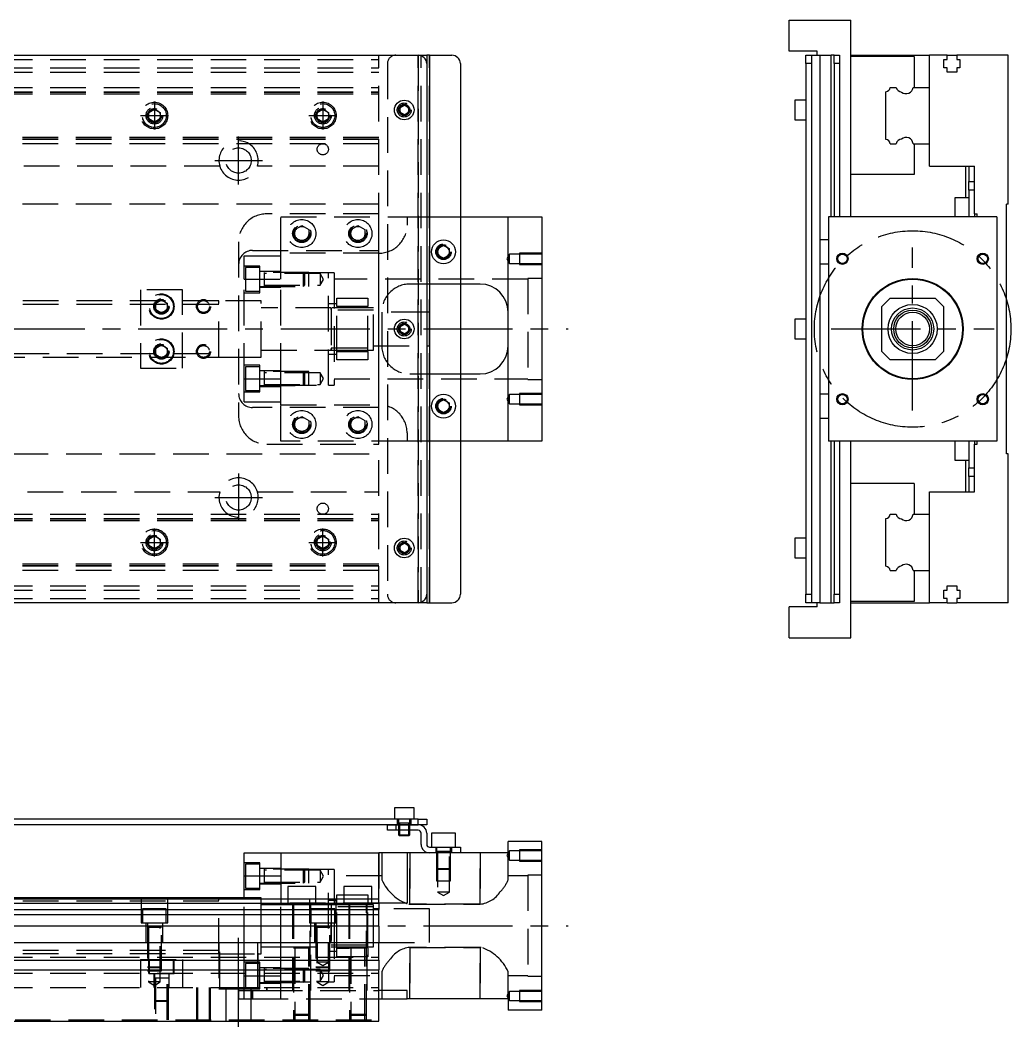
# Model space of a CAD drawing. Extents: x -15 to 702, y -281 to 112.
# Drawn here: x 349.2 to 702.1, y -248.6 to 110 of the extents above; entities that cross this region are included whole.
import ezdxf

# ---------------------------------------------------------------- set-up
doc = ezdxf.new("R2010")
doc.units = 0
doc.linetypes.add('CENTER', pattern=[50.8, 31.75, -6.35, 6.35, -6.35])
doc.linetypes.add('DASHED', pattern=[19.05, 12.7, -6.35])
doc.layers.get('0').update_dxf_attribs({"linetype": 'CONTINUOUS'})
doc.layers.add('CENTER', color=1, linetype='CENTER')

msp = doc.modelspace()

# ---------------------------------------------------------------- linework, layer by layer
at = {"color": 7, "linetype": 'CONTINUOUS'}
for p, q in [((623.1, 110), (645.1, 110)), ((623.1, 99), (623.1, 110)), ((645.1, 40), (645.1, 110)), ((3, 97.5), (491, 97.5)), ((491, 97.5), (494, 97.5)), ((494, 97.5), (494, 94.5)), ((495, 97.5), (494, 97.5)), ((495, 97.5), (495, -97.5)), ((495, 97.5), (503, 97.5)), ((633.1, 99), (623.1, 99)), ((629.1, 97.5), (631.1, 97.5)), ((629.1, 94.5), (629.1, 97.5)), ((631.1, 97.5), (634.1, 97.5)), ((631.1, 97.5), (631.1, 94.5)), ((633.1, 97.5), (633.1, 99)), ((634.1, 97.5), (634.1, 31.75)), ((634.1, 97.5), (638.1, 97.5)), ((638.1, 40), (638.1, 97.5)), ((639.1, 97.5), (638.1, 97.5)), ((639.1, 97.5), (641.1, 97.5)), ((639.1, 94.5), (639.1, 97.5)), ((641.1, 97.5), (641.1, 94.5)), ((645.1, 97.5), (673.1, 97.5)), ((667.6, 97), (645.1, 97)), ((667.6, 97), (667.6, 86)), ((673.1, 86), (673.1, 97.5)), ((679.4, 97.5), (673.1, 97.5)), ((679.4, 97.5), (682.8, 97.5)), ((679.4, 96), (679.4, 97.5)), ((682.8, 97.5), (682.8, 96)), ((701.1, 97.5), (682.8, 97.5)), ((701.1, 44.5), (701.1, 97.5)), ((494, 94.5), (494, -94.5)), ((506, 94.5), (506, -94.5)), ((631.1, 94.5), (629.1, 94.5)), ((629.1, 94.5), (629.1, -94.5)), ((631.1, 94.5), (631.1, -94.5)), ((641.1, 94.5), (639.1, 94.5)), ((639.1, 94.5), (639.1, 40)), ((641.1, 94.5), (641.1, 40)), ((678.25, 96), (679.4, 96)), ((678.25, 93), (678.25, 96)), ((682.8, 96), (683.95, 96)), ((683.95, 96), (683.95, 93)), ((679.4, 93), (678.25, 93)), ((679.4, 91.5), (679.4, 93)), ((682.8, 91.5), (679.4, 91.5)), ((682.8, 93), (682.8, 91.5)), ((683.95, 93), (682.8, 93)), ((657.6, 67.539608), (657.6, 84.460392)), ((659.139608, 86), (661.260392, 86)), ((667.281934, 86), (673.1, 86)), ((673.1, 66), (673.1, 86)), ((673.1, 66), (673.1, 86)), ((484.5, 78.866026), (486, 79.73205)), ((486, 79.73205), (487.5, 78.866026)), ((625.1, 81.5), (625.1, 78)), ((629.1, 81.5), (625.1, 81.5)), ((484.5, 77.133974), (484.5, 78.866026)), ((486, 76.26795), (484.5, 77.133974)), ((487.5, 77.133974), (486, 76.26795)), ((487.5, 78.866026), (487.5, 77.133974)), ((625.1, 78), (625.1, 74.5)), ((625.1, 74.5), (629.1, 74.5)), ((659.139608, 66), (661.260392, 66)), ((667.281934, 66), (673.1, 66)), ((667.6, 66), (667.6, 55)), ((673.1, 58), (673.1, 66)), ((673.1, 58), (689.1, 58)), ((686.1, 46.75), (686.1, 58)), ((687.1, 58), (687.1, 52.5)), ((689.1, 41), (689.1, 58)), ((667.6, 55), (645.1, 55)), ((687.1, 52.5), (689.1, 52.5)), ((687.1, 49.5), (687.1, 52.5)), ((682.1, 46.75), (682.1, 42.5)), ((687.1, 46.75), (682.1, 46.75)), ((689.1, 49.5), (687.1, 49.5)), ((687.1, 49.5), (687.1, 40)), ((701.1, 44.5), (700.6, 44.5)), ((700.6, -44.5), (700.6, 44.5)), ((506.005, 40), (523.005, 40)), ((523.005, -40), (523.005, 40)), ((523.005, 40), (535.005, 40)), ((535.005, 40), (535.005, -40)), ((637.1, 40), (637.1, -40)), ((697.1, 40), (637.1, 40)), ((682.1, 42.5), (682.1, 40)), ((689.1, 41), (690.1, 41)), ((689.1, 41), (689.1, 40)), ((690.1, 40), (690.1, 41)), ((697.1, 40), (697.1, -40)), ((498.005, 28.6547), (500.005, 29.809402)), ((500.005, 29.809402), (502.005, 28.6547)), ((634.1, 31.75), (634.1, 27.5)), ((637.1, 31.75), (634.1, 31.75)), ((498.005, 26.3453), (498.005, 28.6547)), ((500.005, 25.190598), (498.005, 26.3453)), ((502.005, 26.3453), (500.005, 25.190598)), ((502.005, 28.6547), (502.005, 26.3453)), ((634.1, 27.5), (634.1, 23.25)), ((634.1, 23.25), (634.1, -23.25)), ((634.1, 23.25), (637.1, 23.25)), ((513.005, 16), (506.005, 16)), ((659.1, 11), (656.1, 8)), ((659.1, 11), (675.1, 11)), ((678.1, 8), (675.1, 11)), ((656.1, -8), (656.1, 8)), ((678.1, 8), (678.1, -8)), ((484.505, 0.866026), (486.005, 1.73205)), ((484.505, -0.866026), (484.505, 0.866026)), ((486.005, 1.73205), (487.505, 0.866026)), ((487.505, 0.866026), (487.505, -0.866026)), ((625.1, 3.5), (625.1, 0)), ((629.1, 3.5), (625.1, 3.5)), ((486.005, -1.73205), (484.505, -0.866026)), ((487.505, -0.866026), (486.005, -1.73205)), ((625.1, 0), (625.1, -3.5)), ((625.1, -3.5), (629.1, -3.5)), ((656.1, -8), (659.1, -11)), ((675.1, -11), (678.1, -8)), ((675.1, -11), (659.1, -11)), ((506.005, -16), (513.005, -16)), ((634.1, -23.25), (634.1, -27.5)), ((637.1, -23.25), (634.1, -23.25)), ((498.005, -26.3453), (500.005, -25.190598)), ((498.005, -28.6547), (498.005, -26.3453)), ((500.005, -29.809402), (498.005, -28.6547)), ((500.005, -25.190598), (502.005, -26.3453)), ((502.005, -28.6547), (500.005, -29.809402)), ((502.005, -26.3453), (502.005, -28.6547)), ((634.1, -27.5), (634.1, -31.75)), ((634.1, -31.75), (634.1, -97.5)), ((634.1, -31.75), (637.1, -31.75)), ((523.005, -40), (506.005, -40)), ((535.005, -40), (523.005, -40)), ((697.1, -40), (637.1, -40)), ((638.1, -97.5), (638.1, -40)), ((639.1, -40), (639.1, -94.5)), ((641.1, -40), (641.1, -94.5)), ((645.1, -110), (645.1, -40)), ((682.1, -40), (682.1, -42.5)), ((682.1, -42.5), (682.1, -46.75)), ((687.1, -40), (687.1, -49.5)), ((688.7, -39.999994), (688.7, -40.000852)), ((689.1, -40), (689.1, -41)), ((689.1, -58), (689.1, -41)), ((689.1, -41), (690.1, -41)), ((690.1, -41), (690.1, -40)), ((701.1, -44.5), (700.6, -44.5)), ((701.1, -97.5), (701.1, -44.5)), ((682.1, -46.75), (687.1, -46.75)), ((686.1, -58), (686.1, -46.75)), ((687.1, -49.5), (689.1, -49.5)), ((687.1, -52.5), (687.1, -49.5)), ((689.1, -52.5), (687.1, -52.5)), ((687.1, -52.5), (687.1, -58)), ((667.6, -55), (645.1, -55)), ((667.6, -55), (667.6, -66)), ((673.1, -66), (673.1, -58)), ((673.1, -58), (689.1, -58)), ((657.6, -84.460392), (657.6, -67.539608)), ((659.139608, -66), (661.260392, -66)), ((667.281934, -66), (673.1, -66)), ((673.1, -86), (673.1, -66)), ((673.1, -86), (673.1, -66)), ((625.1, -74.5), (625.1, -78)), ((629.1, -74.5), (625.1, -74.5)), ((484.5, -77.133974), (486, -76.26795)), ((484.5, -78.866026), (484.5, -77.133974)), ((486, -79.73205), (484.5, -78.866026)), ((486, -76.26795), (487.5, -77.133974)), ((487.5, -78.866026), (486, -79.73205)), ((487.5, -77.133974), (487.5, -78.866026)), ((625.1, -78), (625.1, -81.5)), ((625.1, -81.5), (629.1, -81.5)), ((659.139608, -86), (661.260392, -86)), ((667.281934, -86), (673.1, -86)), ((667.6, -86), (667.6, -97)), ((673.1, -97.5), (673.1, -86)), ((678.25, -93), (679.4, -93)), ((678.25, -96), (678.25, -93)), ((679.4, -91.5), (682.8, -91.5)), ((679.4, -93), (679.4, -91.5)), ((682.8, -91.5), (682.8, -93)), ((682.8, -93), (683.95, -93)), ((683.95, -93), (683.95, -96)), ((494, -94.5), (494, -97.5)), ((629.1, -94.5), (631.1, -94.5)), ((629.1, -97.5), (629.1, -94.5)), ((631.1, -94.5), (631.1, -97.5)), ((639.1, -94.5), (641.1, -94.5)), ((639.1, -97.5), (639.1, -94.5)), ((641.1, -94.5), (641.1, -97.5)), ((679.4, -96), (678.25, -96)), ((679.4, -97.5), (679.4, -96)), ((682.8, -96), (682.8, -97.5)), ((683.95, -96), (682.8, -96)), ((491, -97.5), (3, -97.5)), ((494, -97.5), (491, -97.5)), ((494, -97.5), (495, -97.5)), ((495, -97.5), (503, -97.5)), ((623.1, -110), (623.1, -99)), ((633.1, -99), (623.1, -99)), ((631.1, -97.5), (629.1, -97.5)), ((634.1, -97.5), (631.1, -97.5)), ((633.1, -99), (633.1, -97.5)), ((634.1, -97.5), (638.1, -97.5)), ((638.1, -97.5), (639.1, -97.5)), ((641.1, -97.5), (639.1, -97.5)), ((667.6, -97), (645.1, -97)), ((645.1, -97.5), (673.1, -97.5)), ((679.4, -97.5), (673.1, -97.5)), ((679.4, -97.5), (682.8, -97.5)), ((701.1, -97.5), (682.8, -97.5)), ((623.1, -110), (645.1, -110)), ((489.505, -170.55), (482.505, -170.55)), ((482.505, -170.55), (482.505, -174.55)), ((489.505, -174.55), (489.505, -170.55)), ((491, -174.55), (322, -174.55)), ((491.005, -176.55), (491.005, -174.55)), ((491.005, -174.55), (494.005, -174.55)), ((494.005, -174.55), (494.005, -176.55)), ((483, -176.55), (322, -176.55)), ((480.005, -178.55), (480.005, -176.55)), ((483.005, -178.55), (480.005, -178.55)), ((483.005, -176.55), (483.005, -178.55)), ((483.005, -176.55), (491.005, -176.55)), ((491.005, -176.55), (483.005, -176.55)), ((491.005, -178.55), (483.005, -178.55)), ((484.005, -178.55), (484.005, -180.2)), ((484.355, -178.55), (484.355, -180.55)), ((487.655, -180.55), (487.655, -178.55)), ((488.005, -180.2), (488.005, -178.55)), ((494.005, -176.55), (491.005, -176.55)), ((484.005, -180.2), (488.005, -180.2)), ((484.005, -180.2), (484.355, -180.55)), ((487.655, -180.55), (484.355, -180.55)), ((487.655, -180.55), (488.005, -180.2)), ((492.005, -183.55), (492.005, -179.55)), ((494.005, -179.55), (494.005, -183.55)), ((504.255, -179.55), (495.755, -179.55)), ((495.755, -179.55), (495.755, -184.55)), ((504.255, -184.55), (504.255, -179.55)), ((535.005, -182.55), (523.005, -182.55)), ((523.005, -186.55), (523.005, -182.55)), ((535.005, -242.55), (535.005, -182.55)), ((495.005, -184.55), (503.005, -184.55)), ((503.005, -186.55), (503.005, -184.55)), ((503.005, -184.55), (506.005, -184.55)), ((506.005, -184.55), (506.005, -186.55)), ((429.005, -186.55), (442.005, -186.55)), ((429.005, -194.76658), (429.005, -186.55)), ((442.005, -186.55), (442.005, -203.05)), ((442.005, -186.55), (477.005, -186.55)), ((477.005, -203.05), (477.005, -186.55)), ((487.005, -186.55), (477.005, -186.55)), ((495.005, -186.55), (487.005, -186.55)), ((487.005, -186.55), (487.005, -204.55)), ((503.005, -186.55), (495.005, -186.55)), ((506.005, -186.55), (503.005, -186.55)), ((523.005, -186.55), (506.005, -186.55)), ((429.005, -194.76658), (442.005, -194.76658)), ((429.005, -203.05), (429.005, -194.76658)), ((454.505, -198.55), (444.505, -198.55)), ((444.505, -198.55), (444.505, -203.05)), ((454.505, -203.05), (454.505, -198.55)), ((474.505, -198.55), (464.505, -198.55)), ((464.505, -198.55), (464.505, -203.05)), ((474.505, -203.05), (474.505, -198.55)), ((420, -202.55), (321.5, -202.55)), ((477, -203.05), (321.5, -203.05)), ((420.005, -202.55), (420, -202.55)), ((420.005, -202.55), (420.005, -203.05)), ((429.005, -202.55), (420.005, -202.55)), ((420.01, -202.55), (420.005, -202.55)), ((477.005, -204.589608), (477.005, -203.05)), ((477, -204.589608), (321.5, -204.589608)), ((321.5, -206.710392), (477, -206.710392)), ((487.005, -204.55), (477.005, -204.55)), ((477.005, -204.589608), (477.005, -206.710392)), ((477.005, -208.620532), (477.005, -206.710392)), ((477, -208.620532), (321.5, -208.620532)), ((477.005, -212.731934), (477.005, -208.620532)), ((477, -212.731934), (321.5, -212.731934)), ((477.005, -212.731934), (477.005, -218.55)), ((17, -218.55), (477, -218.55)), ((477.005, -224.85), (477.005, -218.55)), ((17, -224.85), (477, -224.85)), ((477.005, -224.85), (477.005, -228.25)), ((17, -228.25), (477, -228.25)), ((477.005, -246.55), (477.005, -228.25)), ((487.005, -235.55), (477.005, -235.55)), ((487.005, -238.55), (487.005, -235.55)), ((477.005, -238.55), (487.005, -238.55)), ((523.005, -238.55), (487.005, -238.55)), ((523.005, -238.55), (523.005, -242.55)), ((535.005, -242.55), (523.005, -242.55)), ((17, -246.55), (477, -246.55))]:
    msp.add_line(p, q, dxfattribs=at)
at = {"color": 3, "linetype": 'DASHED'}
for p, q in [((477, -97.5), (477, 97.5)), ((491, -97.5), (491, 97.5)), ((491, 97.5), (491, -97.5)), ((492, -97.5), (492, 97.5)), ((495, -97.5), (495, 97.5)), ((17, 96), (477, 96)), ((480, 94.5), (480, -94.5)), ((17, 93), (477, 93)), ((17, 91.5), (477, 91.5)), ((17, 86), (477, 86)), ((17, 84.460392), (477, 84.460392)), ((17, 84.403994), (477, 84.403994)), ((17, 83.8), (477, 83.8)), ((394.5, 76), (394.534018, 76.411016)), ((395, 77.1547), (397, 78.309402)), ((395, 74.8453), (395, 77.1547)), ((397, 78.309402), (399, 77.1547)), ((399, 77.1547), (399, 74.8453)), ((455, 77.1547), (457, 78.309402)), ((455, 74.8453), (455, 77.1547)), ((457, 78.309402), (459, 77.1547)), ((459, 77.1547), (459, 74.8453)), ((459.483582, 76.286038), (459.5, 76)), ((487.973226, 78.326156), (488, 78)), ((397, 73.690598), (395, 74.8453)), ((399, 74.8453), (397, 73.690598)), ((457, 73.690598), (455, 74.8453)), ((459, 74.8453), (457, 73.690598)), ((477, 68.2), (17, 68.2)), ((477, 67.596006), (17, 67.596006)), ((477, 67.539608), (17, 67.539608)), ((477, 66), (17, 66)), ((420.291796, 58), (313.708204, 58)), ((477, 58), (433.708204, 58)), ((477, 44.5), (22.640312, 44.5)), ((477.005, 41), (437.005, 41)), ((442.005, 27), (442.005, 40)), ((442.005, 40), (487.005, 40)), ((477.005, 28), (477.005, 41)), ((487.005, 40), (487.005, 37)), ((487.005, 40), (494.005, 40)), ((494.005, 40), (506.005, 40)), ((447.005, 35.443376), (449.505, 36.886752)), ((449.505, 36.886752), (452.005, 35.443376)), ((467.005, 35.443376), (469.505, 36.886752)), ((469.505, 36.886752), (472.005, 35.443376)), ((447.005, 32.556624), (447.005, 35.443376)), ((449.505, 31.113248), (447.005, 32.556624)), ((452.005, 32.556624), (449.505, 31.113248)), ((452.005, 35.443376), (452.005, 32.556624)), ((452.482798, 34.364306), (452.505, 34)), ((467.005, 32.556624), (467.005, 35.443376)), ((469.505, 31.113248), (467.005, 32.556624)), ((472.005, 32.556624), (469.505, 31.113248)), ((472.005, 35.443376), (472.005, 32.556624)), ((472.482798, 34.364306), (472.505, 34)), ((427.005, 31), (427.005, -31)), ((429.005, 26), (442.005, 26)), ((429.005, 17.78342), (429.005, 26)), ((432.005, 28), (477.005, 28)), ((442.005, 17.78342), (442.005, 27)), ((477.005, 27), (442.005, 27)), ((442.005, 17.78342), (442.005, 26)), ((477.005, -28), (477.005, 28)), ((497.505, 27.5), (497.53189, 27.865682)), ((523.505, 26.65), (522.552372, 25)), ((523.505, 23.35), (523.505, 26.65)), ((527.005, 26.65), (523.505, 26.65)), ((527.005, 26.999994), (527.005, 23.000006)), ((535.005, 26.999994), (527.005, 26.999994)), ((535.005, 26.65), (527.005, 26.65)), ((434.505, 22.42767), (429.005, 22.42767)), ((429.505, 21.92767), (429.505, 13.42767)), ((434.505, 21.92767), (429.505, 21.92767)), ((434.505, 12.92767), (434.505, 22.42767)), ((522.552372, 25), (523.505, 23.35)), ((523.505, 23.35), (527.005, 23.35)), ((527.005, 23.35), (535.005, 23.35)), ((527.005, 23.000006), (535.005, 23.000006)), ((442.005, 20.42767), (434.505, 20.42767)), ((452.005, 20.177664), (434.505, 20.177664)), ((436.105, 20.177674), (436.105, 15.177664)), ((456.005, 19.77767), (436.105, 19.77767)), ((459.005, 20), (442.005, 20)), ((459.005, 20), (442.005, 20)), ((450.105, 15.17767), (450.105, 20.17767)), ((450.505, 19.77767), (450.105, 20.17767)), ((450.505, 19.77767), (450.505, 15.57767)), ((452.005, 15.177674), (452.005, 20.177664)), ((456.005, 19.77767), (456.005, 15.57767)), ((457.217436, 17.67767), (456.005, 19.77767)), ((459.005, -20), (459.005, 20)), ((461.005, 20), (459.005, 20)), ((461.005, 20), (461.005, -20)), ((530.005, 18), (530.005, -18)), ((535.005, 18), (530.005, 18)), ((429.005, -17.78342), (429.005, 17.78342)), ((429.005, 17.78342), (442.005, 17.78342)), ((434.505, 15.177674), (452.005, 15.177674)), ((434.505, 14.92767), (442.005, 14.92767)), ((436.105, 15.57767), (456.005, 15.57767)), ((442.005, -17.78342), (442.005, 17.78342)), ((442.005, -17.78342), (442.005, 17.78342)), ((450.105, 15.17767), (450.505, 15.57767)), ((456.005, 15.57767), (457.217436, 17.67767)), ((530.005, 17.75), (461.005, 17.75)), ((494.005, 16), (488.005, 16)), ((506.005, 16), (494.005, 16)), ((392, 14), (392, -14)), ((407, 14), (392, 14)), ((407, -14), (407, 14)), ((429.005, 12.92767), (434.505, 12.92767)), ((429.505, 13.42767), (434.505, 13.42767)), ((462.005, 11), (473.005, 11)), ((462.005, 8), (462.005, 11)), ((473.005, 11), (473.005, 8)), ((420, 8.75), (42, 8.75)), ((420.005, 10), (262, 10)), ((397.5, 9.1547), (399.5, 10.309402)), ((397.5, 6.8453), (397.5, 9.1547)), ((399.5, 10.309402), (401.5, 9.1547)), ((401.5, 9.1547), (401.5, 6.8453)), ((401.983582, 8.286038), (402, 8)), ((420.005, -10), (420.005, 10)), ((435.005, 10), (420.005, 10)), ((435.005, 10), (429.005, 10)), ((435.005, -10), (435.005, 10)), ((435.005, -10), (435.005, 10)), ((460.01, 7.5), (435.005, 7.5)), ((460, 7.5), (435.005, 7.5)), ((462.005, 9), (459.005, 9)), ((473.005, 7.5), (460, 7.5)), ((460.01, 7.5), (460, 7.5)), ((460.005, 6.950984), (460.005, 7.5)), ((460.005, 7.5), (460.005, 6.951128)), ((473.005, 7.5), (460.01, 7.5)), ((473.005, 8), (462.005, 8)), ((462.005, -8), (462.005, 8)), ((473.005, -8), (473.005, 8)), ((475.005, 7.5), (473.005, 7.5)), ((475.005, -7.5), (475.005, 7.5)), ((399.5, 5.690598), (397.5, 6.8453)), ((401.5, 6.8453), (399.5, 5.690598)), ((460.005, 6.951128), (460.005, -6.950984)), ((475.005, 6.75), (460.005, 6.75)), ((494.005, 6), (475.005, 6)), ((478.005, 6), (478.005, -6)), ((495.005, 6), (494.005, 6)), ((495.005, -6), (495.005, 6)), ((487.978226, 0.326156), (488.005, 0)), ((397.5, -6.8453), (399.5, -5.690598)), ((397.5, -9.1547), (397.5, -6.8453)), ((399.5, -5.690598), (401.5, -6.8453)), ((401.5, -6.8453), (401.5, -9.1547)), ((460.005, -6.75), (475.005, -6.75)), ((460.005, -7.499332), (460.005, -6.950962)), ((460.005, -6.950984), (460.005, -7.5)), ((475.005, -6), (494.005, -6)), ((494.005, -6), (495.005, -6)), ((42, -8.75), (420, -8.75)), ((262, -10), (420.005, -10)), ((399.5, -10.309402), (397.5, -9.1547)), ((401.5, -9.1547), (399.5, -10.309402)), ((401.983582, -7.713962), (402, -8)), ((420.005, -10), (435.005, -10)), ((429.005, -10), (435.005, -10)), ((435.005, -7.5), (460.01, -7.5)), ((435.005, -7.5), (460, -7.5)), ((459.005, -9), (462.005, -9)), ((460, -7.5), (473.005, -7.5)), ((460, -7.5), (460.01, -7.5)), ((460.005, -7.5), (460.005, -7.499332)), ((460.01, -7.5), (473.005, -7.5)), ((462.005, -8), (473.005, -8)), ((462.005, -11), (462.005, -8)), ((473.005, -7.5), (475.005, -7.5)), ((473.005, -8), (473.005, -11)), ((392, -14), (407, -14)), ((434.505, -12.92767), (429.005, -12.92767)), ((429.505, -13.42767), (429.505, -21.92767)), ((434.505, -13.42767), (429.505, -13.42767)), ((434.505, -22.42767), (434.505, -12.92767)), ((473.005, -11), (462.005, -11)), ((429.005, -17.78342), (442.005, -17.78342)), ((429.005, -26), (429.005, -17.78342)), ((442.005, -14.92767), (434.505, -14.92767)), ((452.005, -15.177674), (434.505, -15.177674)), ((436.105, -15.177664), (436.105, -20.177674)), ((456.005, -15.57767), (436.105, -15.57767)), ((442.005, -26), (442.005, -17.78342)), ((442.005, -27), (442.005, -17.78342)), ((450.105, -20.17767), (450.105, -15.17767)), ((450.505, -15.57767), (450.105, -15.17767)), ((450.505, -15.57767), (450.505, -19.77767)), ((452.005, -20.177664), (452.005, -15.177674)), ((456.005, -15.57767), (456.005, -19.77767)), ((457.217436, -17.67767), (456.005, -15.57767)), ((456.005, -19.77767), (457.217436, -17.67767)), ((461.005, -17.75), (530.005, -17.75)), ((488.005, -16), (494.005, -16)), ((494.005, -16), (506.005, -16)), ((434.505, -20.177664), (452.005, -20.177664)), ((434.505, -20.42767), (442.005, -20.42767)), ((436.105, -19.77767), (456.005, -19.77767)), ((442.005, -20), (459.005, -20)), ((442.005, -20), (459.005, -20)), ((450.105, -20.17767), (450.505, -19.77767)), ((459.005, -20), (461.005, -20)), ((530.005, -18), (535.005, -18)), ((429.005, -22.42767), (434.505, -22.42767)), ((429.505, -21.92767), (434.505, -21.92767)), ((523.505, -23.35), (522.552372, -25)), ((522.552372, -25), (523.505, -26.65)), ((523.505, -26.65), (523.505, -23.35)), ((527.005, -23.35), (523.505, -23.35)), ((527.005, -23.000006), (527.005, -26.999994)), ((535.005, -23.000006), (527.005, -23.000006)), ((535.005, -23.35), (527.005, -23.35)), ((429.005, -26), (442.005, -26)), ((477.005, -28), (432.005, -28)), ((442.005, -27), (477.005, -27)), ((442.005, -40), (442.005, -27)), ((477.005, -41), (477.005, -28)), ((497.505, -27.5), (497.53189, -27.134318)), ((523.505, -26.65), (527.005, -26.65)), ((527.005, -26.65), (535.005, -26.65)), ((527.005, -26.999994), (535.005, -26.999994)), ((447.005, -32.556624), (449.505, -31.113248)), ((449.505, -31.113248), (452.005, -32.556624)), ((467.005, -32.556624), (469.505, -31.113248)), ((469.505, -31.113248), (472.005, -32.556624)), ((446.505, -34), (446.525026, -33.653944)), ((447.005, -35.443376), (447.005, -32.556624)), ((449.505, -36.886752), (447.005, -35.443376)), ((452.005, -35.443376), (449.505, -36.886752)), ((452.005, -32.556624), (452.005, -35.443376)), ((466.505, -34), (466.525026, -33.653944)), ((467.005, -35.443376), (467.005, -32.556624)), ((469.505, -36.886752), (467.005, -35.443376)), ((472.005, -35.443376), (469.505, -36.886752)), ((472.005, -32.556624), (472.005, -35.443376)), ((487.005, -37), (487.005, -40)), ((437.005, -41), (477.005, -41)), ((487.005, -40), (442.005, -40)), ((494.005, -40), (487.005, -40)), ((506.005, -40), (494.005, -40)), ((22.640312, -44.5), (477, -44.5)), ((313.708204, -58), (420.291796, -58)), ((433.708204, -58), (477, -58)), ((17, -66), (477, -66)), ((17, -67.539608), (477, -67.539608)), ((17, -67.596006), (477, -67.596006)), ((17, -68.2), (477, -68.2)), ((395, -74.8453), (397, -73.690598)), ((395, -77.1547), (395, -74.8453)), ((397, -73.690598), (399, -74.8453)), ((399, -74.8453), (399, -77.1547)), ((455, -74.8453), (457, -73.690598)), ((455, -77.1547), (455, -74.8453)), ((457, -73.690598), (459, -74.8453)), ((459, -74.8453), (459, -77.1547)), ((394.5, -76), (394.534018, -75.588984)), ((397, -78.309402), (395, -77.1547)), ((399, -77.1547), (397, -78.309402)), ((457, -78.309402), (455, -77.1547)), ((459, -77.1547), (457, -78.309402)), ((459.483582, -75.713962), (459.5, -76)), ((487.973226, -77.673844), (488, -78)), ((477, -83.8), (17, -83.8)), ((477, -84.403994), (17, -84.403994)), ((477, -84.460392), (17, -84.460392)), ((477, -86), (17, -86)), ((477, -86), (477, -84.460392)), ((17, -91.5), (477, -91.5)), ((17, -93), (477, -93)), ((17, -96), (477, -96)), ((483.505, -174.55), (483.505, -176.55)), ((484.005, -174.55), (484.005, -178.55)), ((488.005, -178.55), (488.005, -174.55)), ((488.505, -176.55), (488.505, -174.55)), ((480.005, -176.55), (483.005, -176.55)), ((488.005006, -175.95), (484.004994, -175.95)), ((484.005006, -176.55), (484.005006, -178.55)), ((484.355, -175.95), (484.355, -178.55)), ((487.655, -178.55), (487.655, -175.95)), ((488.004994, -178.55), (488.004994, -176.55)), ((497.255, -184.55), (497.255, -186.55)), ((502.505006, -186.15), (497.504994, -186.15)), ((497.505006, -184.55), (497.505006, -196.55)), ((497.905, -186.15), (497.905, -200.55)), ((502.105, -200.55), (502.105, -186.15)), ((502.504994, -196.55), (502.504994, -184.55)), ((502.755, -186.55), (502.755, -184.55)), ((523.505, -185.9), (522.552372, -187.55)), ((523.505, -189.2), (523.505, -185.9)), ((527.005, -185.9), (523.505, -185.9)), ((527.005, -185.550006), (527.005, -189.549994)), ((535.005, -185.550006), (527.005, -185.550006)), ((535.005, -185.9), (527.005, -185.9)), ((477.005, -186.55), (477.005, -203.05)), ((478.005, -186.55), (478.005, -195.844836)), ((488.005, -204.864786), (488.005, -186.55)), ((488.005, -186.55), (488.005, -204.864786)), ((513.005, -186.55), (513.005, -204.864786)), ((513.005, -204.864786), (513.005, -186.55)), ((522.552372, -187.55), (523.505, -189.2)), ((523.005, -195.844836), (523.005, -186.55)), ((523.505, -189.2), (527.005, -189.2)), ((527.005, -189.2), (535.005, -189.2)), ((527.005, -189.549994), (535.005, -189.549994)), ((434.505, -190.12233), (429.005, -190.12233)), ((429.505, -190.62233), (429.505, -194.87233)), ((434.505, -190.62233), (429.505, -190.62233)), ((434.505, -199.62233), (434.505, -190.12233)), ((442.005, -192.12233), (434.505, -192.12233)), ((452.005, -192.372336), (434.505, -192.372336)), ((436.105, -192.372326), (436.105, -197.372336)), ((456.005, -192.77233), (436.105, -192.77233)), ((459.005, -192.55), (442.005, -192.55)), ((450.105, -194.87233), (450.105, -192.37233)), ((450.505, -192.77233), (450.105, -192.37233)), ((450.505, -192.77233), (450.505, -194.87233)), ((452.005, -197.372326), (452.005, -192.372336)), ((456.005, -192.77233), (456.005, -194.87233)), ((457.217436, -194.87233), (456.005, -192.77233)), ((459.105, -232.55), (459.005, -192.55)), ((461.005, -192.55), (459.005, -192.55)), ((461.005, -192.55), (461.005, -232.55)), ((497.505, -192.15), (502.505, -192.15)), ((497.505, -192.15), (497.905, -192.55)), ((502.105, -192.55), (497.905, -192.55)), ((502.105, -192.55), (502.505, -192.15)), ((429.505, -194.87233), (429.505, -199.12233)), ((436.105, -196.97233), (456.005, -196.97233)), ((450.105, -197.37233), (450.105, -194.87233)), ((450.105, -197.37233), (450.505, -196.97233)), ((450.505, -194.87233), (450.505, -196.97233)), ((456.005, -194.87233), (456.005, -196.97233)), ((456.005, -196.97233), (457.217436, -194.87233)), ((478.005, -194.8), (461.005, -194.8)), ((478.005, -195.844836), (478.04124, -196.174956)), ((497.505006, -196.55), (502.504994, -196.55)), ((522.885924, -196.480348), (522.97686, -196.133354)), ((522.97686, -196.133354), (523.005, -195.844836)), ((530.005, -194.8), (523.005, -194.8)), ((530.005, -194.55), (530.005, -230.55)), ((535.005, -194.55), (530.005, -194.55)), ((429.005, -199.62233), (434.505, -199.62233)), ((429.505, -199.12233), (434.505, -199.12233)), ((434.505, -197.372326), (452.005, -197.372326)), ((434.505, -197.62233), (442.005, -197.62233)), ((502.105, -200.55), (497.905, -200.55)), ((497.905, -200.55), (500.005, -201.762436)), ((500.005, -201.762436), (502.105, -200.55)), ((420, -203.8), (42, -203.8)), ((392.25, -203.05), (392.25, -211.55)), ((401.75, -211.55), (401.75, -203.05)), ((420.005, -202.550502), (420.005, -202.55)), ((420.005, -222.55), (420.005, -203.047168)), ((435.005, -202.55), (429.005, -202.55)), ((429.005, -218.55), (429.005, -203.05)), ((435.005, -203.05), (435.005, -202.55)), ((435.005, -212.55), (435.005, -203.05)), ((442.005, -203.05), (442.005, -204.55)), ((444.505, -203.05), (444.505, -204.55)), ((452.25, -203.05), (452.25, -211.55)), ((454.505, -204.55), (454.505, -203.05)), ((462.005, -203.55), (459.005, -203.55)), ((461.75, -211.55), (461.75, -203.05)), ((462.005, -201.55), (473.005, -201.55)), ((462.005, -203.05), (462.005, -201.55)), ((462.005, -204.55), (462.005, -203.05)), ((464.505, -203.05), (464.505, -204.55)), ((473.005, -201.55), (473.005, -203.05)), ((473.005, -203.05), (473.005, -204.55)), ((474.505, -204.55), (474.505, -203.05)), ((401.25, -206.55), (392.75, -206.55)), ((392.75, -206.55), (392.75, -211.55)), ((401.25, -211.55), (401.25, -206.55)), ((442.005, -205.05), (435.005, -205.05)), ((442.005, -218.55), (442.005, -204.55)), ((477.005, -204.55), (442.005, -204.55)), ((446.505, -205.05), (442.005, -205.05)), ((446.255, -204.55), (446.255, -235.55)), ((446.504923, -204.55), (446.505006, -246.05)), ((452.505, -205.05), (446.505, -205.05)), ((452.504994, -246.05), (452.505077, -204.55)), ((459.005, -205.05), (452.505, -205.05)), ((461.25, -206.55), (452.75, -206.55)), ((452.75, -206.55), (452.75, -211.55)), ((452.755, -206.55), (452.755, -204.55)), ((460.005, -205.05), (459.005, -205.05)), ((460.005, -205.05), (460, -220.05)), ((475.005, -205.8), (460.00475, -205.8)), ((462.005, -205.05), (460.005, -205.05)), ((461.25, -211.55), (461.25, -206.55)), ((462.005, -220.55), (462.005, -204.55)), ((466.505, -205.05), (462.005, -205.05)), ((466.255, -204.55), (466.255, -235.55)), ((466.504923, -204.55), (466.505006, -246.05)), ((472.505, -205.05), (466.505, -205.05)), ((472.504994, -246.05), (472.505077, -204.55)), ((473.005, -205.05), (472.505, -205.05)), ((472.755, -235.55), (472.755, -204.55)), ((473.005, -220.55), (473.005, -204.55)), ((475.005, -205.05), (473.005, -205.05)), ((475.005, -212.55), (475.005, -205.05)), ((477.005, -206.55), (475.005, -206.55)), ((495.005, -206.55), (477.005, -206.55)), ((487.621488, -204.849422), (488.005, -204.864786)), ((513.005, -204.864786), (488.005, -204.864786)), ((488.005, -204.864786), (513.005, -204.864786)), ((495.005, -212.55), (495.005, -206.55)), ((392.25, -211.55), (401.75, -211.55)), ((394, -211.55), (394, -218.55)), ((399.500006, -213.15), (394.499994, -213.15)), ((394.500006, -211.55), (394.500006, -228.55)), ((394.9, -213.15), (394.9, -232.55)), ((399.1, -232.55), (399.1, -213.15)), ((399.499994, -228.55), (399.499994, -211.55)), ((400, -218.55), (400, -211.55)), ((420.005, -212.750066), (420.005, -212.349938)), ((435.005, -218.55), (435.005, -212.55)), ((452.25, -211.55), (461.75, -211.55)), ((452.755, -235.55), (452.755, -211.55)), ((454, -211.55), (454, -218.55)), ((459.500006, -213.15), (454.499994, -213.15)), ((454.500006, -211.55), (454.500006, -228.55)), ((454.9, -213.15), (454.9, -232.55)), ((459.1, -232.55), (459.1, -213.15)), ((459.499994, -228.55), (459.499994, -211.55)), ((460, -218.55), (460, -211.55)), ((475.005, -220.05), (475.005, -212.55)), ((495.005, -218.55), (495.005, -212.55)), ((420, -218.55), (420, -235.05)), ((420.291796, -234.55), (420.291796, -218.55)), ((429.005, -224.85), (429.005, -218.55)), ((433.708204, -218.55), (433.708204, -234.55)), ((433.713204, -218.55), (433.713204, -224.85)), ((434, -235.05), (434, -218.55)), ((434.005, -235.05), (434.005, -218.55)), ((435.005, -222.55), (435.005, -218.55)), ((442.005, -224.85), (442.005, -218.55)), ((455.005, -218.55), (455.005, -225.55)), ((459.005, -225.55), (459.005, -218.55)), ((477.005, -218.55), (495.005, -218.55)), ((420, -221.3), (42, -221.3)), ((435.005, -220.05), (442.005, -220.05)), ((442.005, -220.05), (460.01, -220.05)), ((452.505006, -220.55), (446.504994, -220.55)), ((447.005, -220.55), (447.005, -246.05)), ((452.005, -246.05), (452.005, -220.55)), ((459.005, -221.55), (462.005, -221.55)), ((460, -220.05), (473.005, -220.05)), ((460.005, -219.3), (475.005, -219.3)), ((460.01, -220.05), (473.005, -220.05)), ((462.005, -220.55), (466.40499, -220.55)), ((462.005, -223.55), (462.005, -220.55)), ((472.505006, -220.55), (466.504994, -220.55)), ((467.005, -220.55), (467.005, -246.05)), ((472.005, -246.05), (472.005, -220.55)), ((473.005, -220.05), (475.005, -220.05)), ((473.005, -220.55), (473.005, -223.55)), ((488.005, -220.235214), (513.005, -220.235214)), ((513.005, -220.235214), (488.005, -220.235214)), ((488.005, -238.55), (488.005, -220.235214)), ((488.005, -220.235214), (488.005, -238.55)), ((513.005, -220.235214), (513.005, -238.55)), ((513.005, -238.55), (513.005, -220.235214)), ((513.388512, -220.250578), (513.005, -220.235214)), ((17, -223.7), (477, -223.7)), ((420, -222.55), (42, -222.55)), ((392, -224.55), (392, -234.55)), ((392, -224.55), (407, -224.55)), ((395, -229.55), (395, -224.55)), ((395.25, -229.55), (395.25, -224.55)), ((403.75, -229.55), (403.75, -224.55)), ((404, -229.55), (404, -224.55)), ((407, -224.55), (407, -234.55)), ((420, -222.55), (420.005, -222.55)), ((420.005, -222.55), (420.296796, -222.55)), ((420.005, -222.55), (433.713204, -222.55)), ((420.005, -222.55), (420.01, -222.55)), ((429.005, -228.25), (429.005, -224.85)), ((434.505, -225.47767), (429.005, -225.47767)), ((433.713204, -222.55), (435.005, -222.55)), ((433.713204, -224.85), (433.713204, -228.25)), ((434.505, -234.97767), (434.505, -225.47767)), ((442.005, -228.25), (442.005, -224.85)), ((459.005, -225.55), (455.005, -225.55)), ((455.005, -225.55), (457.005, -226.7047)), ((457.005, -226.7047), (459.005, -225.55)), ((473.005, -223.55), (462.005, -223.55)), ((17, -229.4), (477, -229.4)), ((394.5, -227.15), (399.5, -227.15)), ((394.5, -227.15), (394.9, -227.55)), ((394.500006, -228.55), (399.499994, -228.55)), ((399.1, -227.55), (394.9, -227.55)), ((399.1, -227.55), (399.5, -227.15)), ((429.005, -230.33342), (429.005, -228.25)), ((429.505, -225.97767), (429.505, -228.25)), ((433.713204, -225.97767), (429.505, -225.97767)), ((429.505, -228.25), (429.505, -230.22767)), ((434.505, -225.97767), (433.713204, -225.97767)), ((433.713204, -228.25), (433.713204, -234.55)), ((442.005, -227.47767), (434.505, -227.47767)), ((452.005, -227.727674), (434.505, -227.727674)), ((436.105, -227.727664), (436.105, -232.727674)), ((456.005, -228.12767), (436.105, -228.12767)), ((442.005, -235.55), (442.005, -228.25)), ((450.105, -228.25), (450.105, -227.72767)), ((450.505, -228.12767), (450.105, -227.72767)), ((450.105, -230.22767), (450.105, -228.25)), ((450.505, -228.12767), (450.505, -228.25)), ((450.505, -228.25), (450.505, -230.22767)), ((454.5, -227.15), (459.5, -227.15)), ((454.5, -227.15), (454.9, -227.55)), ((454.500006, -228.55), (459.499994, -228.55)), ((459.1, -227.55), (454.9, -227.55)), ((456.005, -228.12767), (456.005, -230.22767)), ((457.217436, -230.22767), (456.005, -228.12767)), ((459.1, -227.55), (459.5, -227.15)), ((478.03314, -228.966646), (478.005, -229.255164)), ((478.005, -229.255164), (478.005, -238.55)), ((478.124076, -228.619652), (478.03314, -228.966646)), ((523.005, -229.255164), (522.96876, -228.925044)), ((523.005, -238.55), (523.005, -229.255164)), ((399.1, -232.55), (394.9, -232.55)), ((394.9, -232.55), (397, -233.762436)), ((395, -229.55), (404, -229.55)), ((396.75, -229.55), (396.75, -234.55)), ((402.000006, -231.15), (396.999994, -231.15)), ((402.000006, -231.15), (396.999994, -231.15)), ((396.999996, -229.55), (397.000006, -246.05)), ((397, -233.762436), (399.1, -232.55)), ((397.4, -231.15), (397.4, -246.05)), ((401.6, -246.05), (401.6, -231.15)), ((401.999994, -246.05), (402.000004, -229.55)), ((402.25, -234.55), (402.25, -229.55)), ((429.005, -230.33342), (433.713204, -230.33342)), ((429.005, -234.55), (429.005, -230.33342)), ((429.505, -230.22767), (429.505, -234.47767)), ((433.713204, -230.33342), (442.005, -230.33342)), ((434.505, -232.727664), (452.005, -232.727664)), ((434.505, -232.97767), (442.005, -232.97767)), ((436.105, -232.32767), (456.005, -232.32767)), ((442.005, -232.55), (446.505, -232.55)), ((447.005, -232.55), (450.28267, -232.55)), ((450.105, -232.72767), (450.105, -230.22767)), ((450.105, -232.72767), (450.505, -232.32767)), ((450.28267, -232.55), (452.005, -232.55)), ((450.505, -230.22767), (450.505, -232.32767)), ((452.005, -232.55), (452.505, -232.55)), ((459.1, -232.55), (454.9, -232.55)), ((454.9, -232.55), (457, -233.762436)), ((456.005, -230.22767), (456.005, -232.32767)), ((456.005, -232.32767), (457.217436, -230.22767)), ((457, -233.762436), (459.1, -232.55)), ((459.105, -232.55), (461.005, -232.55)), ((461.005, -230.3), (478.005, -230.3)), ((523.005, -230.3), (530.005, -230.3)), ((530.005, -230.55), (535.005, -230.55)), ((17, -234.55), (477, -234.55)), ((412.000006, -234.55), (412.000006, -246.05)), ((412.4, -234.55), (412.4, -246.05)), ((416.6, -246.05), (416.6, -234.55)), ((416.999994, -246.05), (416.999994, -234.55)), ((420, -235.05), (434, -235.05)), ((422.5, -235.05), (422.5, -246.55)), ((427.005, -234.55), (427.005, -235.55)), ((427.005, -235.55), (437.005, -235.55)), ((427.005, -235.55), (427.005, -238.55)), ((429.005, -238.55), (429.005, -234.55)), ((429.005, -234.97767), (434.505, -234.97767)), ((429.505, -234.47767), (433.713204, -234.47767)), ((431.5, -246.55), (431.5, -235.05)), ((432.005, -238.55), (432.005, -235.55)), ((432.005, -235.55), (432.005, -238.55)), ((433.713204, -234.47767), (434.505, -234.47767)), ((437.005, -235.55), (437.005, -234.55)), ((437.005, -234.55), (437.005, -235.55)), ((437.005, -235.55), (477.005, -235.55)), ((442.005, -238.55), (442.005, -235.55)), ((523.505, -235.9), (522.552372, -237.55)), ((523.505, -239.2), (523.505, -235.9)), ((527.005, -235.9), (523.505, -235.9)), ((527.005, -235.550006), (527.005, -239.549994)), ((535.005, -235.550006), (527.005, -235.550006)), ((535.005, -235.9), (527.005, -235.9)), ((397, -239.15), (402, -239.15)), ((397, -239.15), (397.4, -239.55)), ((401.6, -239.55), (397.4, -239.55)), ((401.6, -239.55), (402, -239.15)), ((427.005, -238.55), (432.005, -238.55)), ((432.005, -238.55), (477.005, -238.55)), ((522.552372, -237.55), (523.505, -239.2)), ((523.505, -239.2), (527.005, -239.2)), ((527.005, -239.2), (535.005, -239.2)), ((527.005, -239.549994), (535.005, -239.549994)), ((23.499992, -246.05), (477, -246.05)), ((446.505, -244.05), (452.505, -244.05)), ((446.505, -244.05), (447.005, -244.55)), ((452.005, -244.55), (447.005, -244.55)), ((452.005, -244.55), (452.505, -244.05)), ((466.505, -244.05), (472.505, -244.05)), ((466.505, -244.05), (467.005, -244.55)), ((472.005, -244.55), (467.005, -244.55)), ((472.005, -244.55), (472.505, -244.05))]:
    msp.add_line(p, q, dxfattribs=at)
for centre, radius in [((397, 76), 4.75), ((397, 76), 4.25), ((397, 76), 3), ((457, 76), 4.75), ((457, 76), 4.25), ((457, 76), 3), ((486, 78), 2.5), ((486, 78), 2), ((397, 76), 2.5), ((397, 76), 2.1), ((457, 76), 2.5), ((457, 76), 2.1), ((457, 64), 2), ((427, 60), 4.5), ((449.505, 34), 5), ((449.505, 34), 3.25), ((449.505, 34), 3), ((449.505, 34), 2.5), ((469.505, 34), 5), ((469.505, 34), 3.25), ((469.505, 34), 3), ((469.505, 34), 2.5), ((500.005, 27.5), 2.75), ((500.005, 27.5), 2.5), ((399.5, 8), 4.5), ((399.5, 8), 4.25), ((399.5, 8), 2.75), ((399.5, 8), 2.5), ((399.5, 8), 2.1), ((414.5, 8), 2.5), ((414.5, 8), 2.1), ((486.005, 0), 2.5), ((486.005, 0), 2), ((399.5, -8), 4.5), ((399.5, -8), 4.25), ((399.5, -8), 2.75), ((399.5, -8), 2.5), ((399.5, -8), 2.1), ((414.5, -8), 2.5), ((414.5, -8), 2.1), ((500.005, -27.5), 2.75), ((500.005, -27.5), 2.5), ((449.505, -34), 5), ((449.505, -34), 3.25), ((449.505, -34), 3), ((449.505, -34), 2.5), ((469.505, -34), 5), ((469.505, -34), 3.25), ((469.505, -34), 3), ((469.505, -34), 2.5), ((427, -60), 4.5), ((457, -64), 2), ((397, -76), 4.75), ((457, -76), 4.75), ((397, -76), 4.25), ((397, -76), 3), ((397, -76), 2.5), ((397, -76), 2.1), ((457, -76), 4.25), ((457, -76), 3), ((457, -76), 2.5), ((457, -76), 2.1), ((486, -78), 2.5), ((486, -78), 2)]:
    msp.add_circle(centre, radius, dxfattribs=at)
at = {"color": 7, "linetype": 'CONTINUOUS'}
for centre, radius in [((486, 78), 3.5), ((500.005, 27.5), 4.25), ((642.1, 25), 1.65), ((692.1, 25), 1.65), ((667.1, 0), 18), ((667.1, 0), 17.75), ((667.1, 0), 8.75), ((667.1, 0), 7.5), ((667.1, 0), 6.75), ((667.1, 0), 6), ((486.005, 0), 3.5), ((500.005, -27.5), 4.25), ((642.1, -25), 1.65), ((692.1, -25), 1.65), ((486, -78), 3.5)]:
    msp.add_circle(centre, radius, dxfattribs=at)
at = {"color": 3, "linetype": 'CONTINUOUS'}
for centre in [(642.1, 25), (692.1, 25), (642.1, -25), (692.1, -25)]:
    msp.add_circle(centre, 2, dxfattribs=at)
at = {"color": 3, "linetype": 'DASHED'}
for centre, radius, start, end in [((483, 94.5), 3, 90, 180), ((427, 60), 7, 343.39845, 196.60155), ((427, 60), 7, 196.60155, 343.39845), ((437.005, 31), 10, 90, 180), ((477.005, 37), 10, 270, 0), ((432.005, 23), 5, 90, 180), ((488.005, 6), 10, 90, 180), ((488.005, -6), 10, 180, 270), ((432.005, -23), 5, 180, 270), ((477.005, -37), 10, 0, 90), ((437.005, -31), 10, 180, 270), ((427, -60), 7, 16.60155, 163.39845), ((427, -60), 7, 163.39845, 16.60155), ((483, -94.5), 3, 180, 270), ((492.411354, -189.931862), 15.667687, 203.48252767, 252.19873987), ((511.187846, -191.350744), 12.773326, 315.03444465, 336.32256147), ((511.895481, -195.026875), 9.900279, 276.43462492, 327.2861536), ((489.114519, -230.073125), 9.900279, 96.43462492, 147.2861536), ((508.598646, -235.168138), 15.667687, 23.48252767, 72.19873987), ((489.822154, -233.749256), 12.773326, 135.03444464, 156.32256147)]:
    msp.add_arc(centre, radius, start, end, dxfattribs=at)
at = {"color": 7, "linetype": 'CONTINUOUS'}
for centre, radius, start, end in [((491, 94.5), 3, 0, 90), ((503, 94.5), 3, 0, 90), ((657.1, 86.5), 2.1, 283.774147, 346.225853), ((663.3, 86.5), 2.1, 193.774147, 266.465409), ((664.8, 86.3), 2.5, 229.323534, 353.107897), ((486, 78), 1.65, 144.619977, 155.380023), ((486, 78), 1.65, 95.380023, 144.619977), ((486, 78), 1.65, 84.619977, 95.380023), ((486, 78), 1.65, 35.380023, 84.619977), ((486, 78), 1.65, 24.619977, 35.380023), ((486, 78), 1.65, 155.380023, 180), ((486, 78), 1.65, 180, 204.619977), ((486, 78), 1.65, 204.619977, 215.380023), ((486, 78), 1.65, 215.380023, 264.619977), ((486, 78), 1.65, 264.619977, 275.380023), ((486, 78), 1.65, 275.380023, 324.619977), ((486, 78), 1.65, 324.619977, 335.380023), ((486, 78), 1.65, 335.380023, 24.619977), ((664.8, 65.7), 2.5, 6.892103, 130.676466), ((657.1, 65.5), 2.1, 13.774147, 76.225853), ((663.3, 65.5), 2.1, 93.534591, 166.225853), ((500.005, 27.5), 2.1, 137.75279, 162.24721), ((500.005, 27.5), 2.1, 102.24721, 137.75279), ((500.005, 27.5), 2.1, 77.75279, 102.24721), ((500.005, 27.5), 2.1, 42.24721, 77.75279), ((500.005, 27.5), 2.1, 17.75279, 42.24721), ((500.005, 27.5), 2.1, 162.24721, 180), ((500.005, 27.5), 2.1, 180, 197.75279), ((500.005, 27.5), 2.1, 197.75279, 222.24721), ((500.005, 27.5), 2.1, 222.24721, 257.75279), ((500.005, 27.5), 2.1, 257.75279, 282.24721), ((500.005, 27.5), 2.1, 282.24721, 317.75279), ((500.005, 27.5), 2.1, 317.75279, 342.24721), ((500.005, 27.5), 2.1, 342.24721, 17.75279), ((513.005, 6), 10, 0, 90), ((486.005, 0), 1.65, 155.380023, 180), ((486.005, 0), 1.65, 180, 204.619977), ((486.005, 0), 1.65, 144.619977, 155.380023), ((486.005, 0), 1.65, 95.380023, 144.619977), ((486.005, 0), 1.65, 84.619977, 95.380023), ((486.005, 0), 1.65, 35.380023, 84.619977), ((486.005, 0), 1.65, 24.619977, 35.380023), ((486.005, 0), 1.65, 335.380023, 24.619977), ((486.005, 0), 1.65, 204.619977, 215.380023), ((486.005, 0), 1.65, 215.380023, 264.619977), ((486.005, 0), 1.65, 264.619977, 275.380023), ((486.005, 0), 1.65, 275.380023, 324.619977), ((486.005, 0), 1.65, 324.619977, 335.380023), ((513.005, -6), 10, 270, 0), ((500.005, -27.5), 2.1, 162.24721, 180), ((500.005, -27.5), 2.1, 180, 197.75279), ((500.005, -27.5), 2.1, 137.75279, 162.24721), ((500.005, -27.5), 2.1, 197.75279, 222.24721), ((500.005, -27.5), 2.1, 102.24721, 137.75279), ((500.005, -27.5), 2.1, 77.75279, 102.24721), ((500.005, -27.5), 2.1, 42.24721, 77.75279), ((500.005, -27.5), 2.1, 17.75279, 42.24721), ((500.005, -27.5), 2.1, 317.75279, 342.24721), ((500.005, -27.5), 2.1, 342.24721, 17.75279), ((500.005, -27.5), 2.1, 222.24721, 257.75279), ((500.005, -27.5), 2.1, 257.75279, 282.24721), ((500.005, -27.5), 2.1, 282.24721, 317.75279), ((657.1, -65.5), 2.1, 283.774147, 346.225853), ((663.3, -65.5), 2.1, 193.774147, 266.465409), ((664.8, -65.7), 2.5, 229.323534, 353.107897), ((486, -78), 1.65, 155.380023, 180), ((486, -78), 1.65, 180, 204.619977), ((486, -78), 1.65, 144.619977, 155.380023), ((486, -78), 1.65, 204.619977, 215.380023), ((486, -78), 1.65, 95.380023, 144.619977), ((486, -78), 1.65, 84.619977, 95.380023), ((486, -78), 1.65, 35.380023, 84.619977), ((486, -78), 1.65, 24.619977, 35.380023), ((486, -78), 1.65, 324.619977, 335.380023), ((486, -78), 1.65, 335.380023, 24.619977), ((486, -78), 1.65, 215.380023, 264.619977), ((486, -78), 1.65, 264.619977, 275.380023), ((486, -78), 1.65, 275.380023, 324.619977), ((657.1, -86.5), 2.1, 13.774147, 76.225853), ((663.3, -86.5), 2.1, 93.534591, 166.225853), ((664.8, -86.3), 2.5, 6.892103, 130.676466), ((491, -94.5), 3, 270, 0), ((503, -94.5), 3, 270, 0), ((491.005, -179.55), 3, 0, 90), ((491.005, -179.55), 1, 0, 90), ((495.005, -183.55), 3, 180, 270), ((495.005, -183.55), 1, 180, 270)]:
    msp.add_arc(centre, radius, start, end, dxfattribs=at)
at = {"layer": 'CENTER', "color": 1, "linetype": 'CENTER'}
for p, q in [((397, 81), (397, 71)), ((457, 81), (457, 71)), ((392, 76), (402, 76)), ((452, 76), (462, 76)), ((427, 51.5), (427, 68.5)), ((418.5, 60), (435.5, 60)), ((667.1, -29), (667.1, 29)), ((-15.168461, 0), (544.454308, 0)), ((638.1, 0), (696.1, 0)), ((427, -51.5), (427, -68.5)), ((418.5, -60), (435.5, -60)), ((397, -81), (397, -71)), ((457, -81), (457, -71)), ((392, -76), (402, -76)), ((452, -76), (462, -76)), ((-15.168461, -212.55), (544.454308, -212.55)), ((427, -248.55), (427, -216.55))]:
    msp.add_line(p, q, dxfattribs=at)
msp.add_circle((667.1, 0), 35.000001, dxfattribs=at)

doc.saveas('drawing.dxf')
